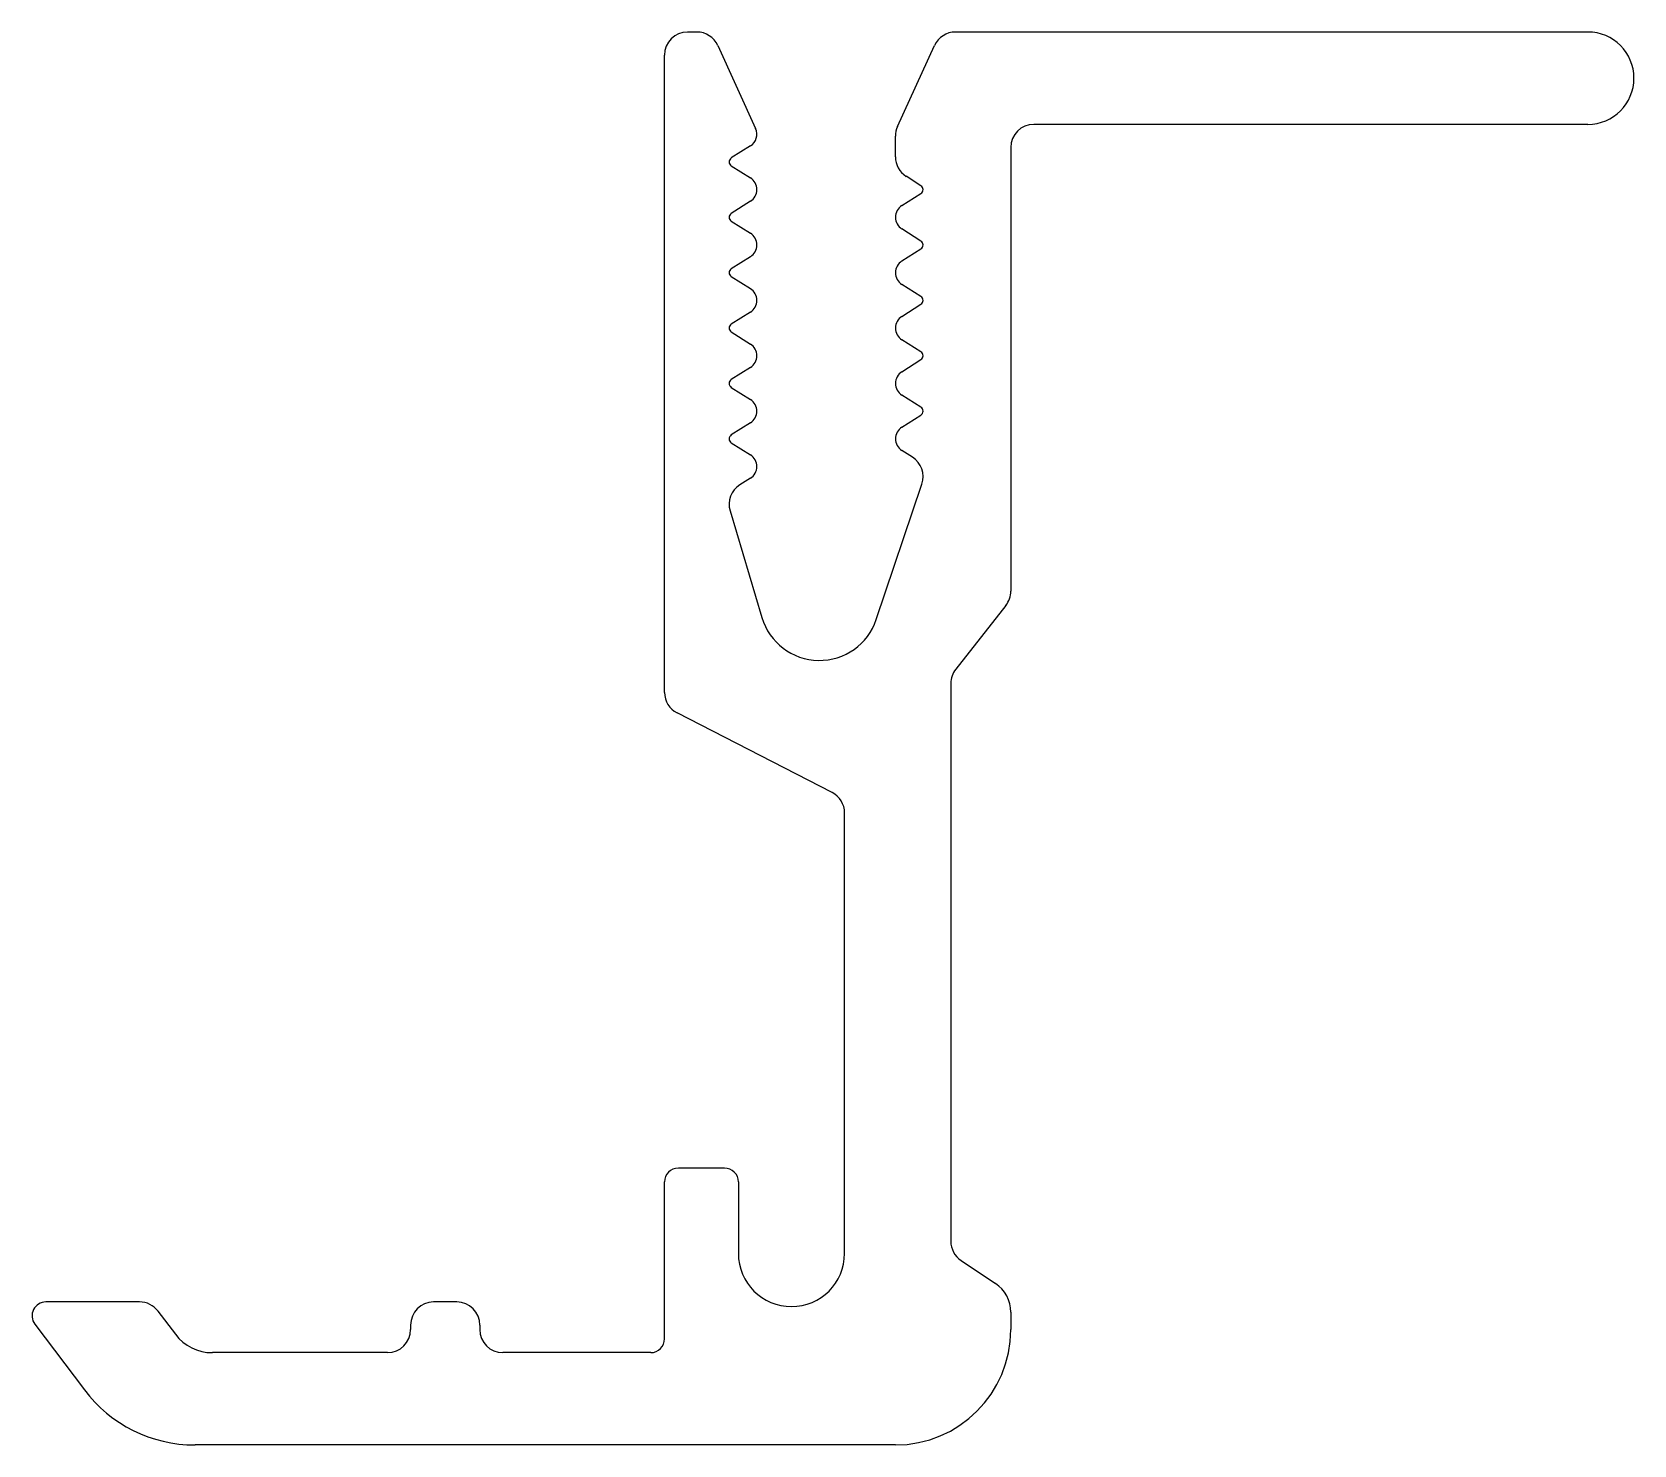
# Model space of a CAD drawing. Extents: x 710.9 to 745.6, y 805.1 to 835.8.
import ezdxf

# ---------------------------------------------------------------- set-up
doc = ezdxf.new("R2010")
doc.units = 0
doc.layers.get('0').update_dxf_attribs({"linetype": 'CONTINUOUS'})

msp = doc.modelspace()

# ---------------------------------------------------------------- linework, layer by layer
for p, q in [((725.275, 835.762), (725.076, 835.762)), ((725.73, 835.47), (726.549, 833.673)), ((729.621, 833.712), (730.423, 835.47)), ((744.572, 835.762), (730.878, 835.762)), ((724.576, 821.454), (724.576, 835.262)), ((744.572, 833.762), (732.576, 833.762)), ((729.576, 833.058), (729.576, 833.505)), ((726.437, 833.295), (726.023, 833.033)), ((732.076, 833.262), (732.076, 823.648)), ((726.023, 832.864), (726.437, 832.602)), ((730.13, 832.433), (729.809, 832.636)), ((726.437, 832.095), (726.023, 831.833)), ((729.716, 832.002), (730.13, 832.264)), ((726.023, 831.664), (726.437, 831.402)), ((730.13, 831.233), (729.716, 831.495)), ((729.716, 830.802), (730.13, 831.064)), ((726.437, 830.895), (726.023, 830.633)), ((726.023, 830.464), (726.437, 830.202)), ((730.13, 830.033), (729.716, 830.295)), ((726.437, 829.695), (726.023, 829.433)), ((729.716, 829.602), (730.13, 829.864)), ((726.023, 829.264), (726.437, 829.002)), ((730.13, 828.833), (729.716, 829.095)), ((729.716, 828.402), (730.13, 828.664)), ((726.437, 828.495), (726.023, 828.233)), ((726.023, 828.064), (726.437, 827.802)), ((730.13, 827.633), (729.716, 827.895)), ((729.716, 827.202), (730.13, 827.464)), ((726.437, 827.295), (726.023, 827.033)), ((726.023, 826.864), (726.437, 826.602)), ((729.944, 826.551), (729.716, 826.695)), ((726.437, 826.095), (726.209, 825.951)), ((729.163, 823.034), (730.15, 825.969)), ((725.997, 825.385), (726.685, 823.077)), ((731.969, 823.339), (730.883, 821.957)), ((730.776, 821.648), (730.776, 809.563)), ((728.204, 819.288), (724.848, 821.009)), ((728.476, 809.298), (728.476, 818.843)), ((724.576, 807.449), (724.576, 810.848)), ((725.876, 811.148), (724.876, 811.148)), ((726.176, 810.848), (726.176, 809.298)), ((730.998, 809.147), (731.743, 808.649)), ((713.207, 808.248), (711.178, 808.248)), ((713.606, 808.049), (713.985, 807.547)), ((720.076, 808.248), (719.576, 808.248)), ((710.938, 807.768), (712.012, 806.343)), ((719.076, 807.748), (719.076, 807.649)), ((720.576, 807.748), (720.576, 807.649)), ((732.076, 808.026), (732.076, 807.649)), ((718.576, 807.149), (714.783, 807.149)), ((724.279, 807.149), (721.076, 807.149)), ((729.576, 805.149), (714.408, 805.149))]:
    msp.add_line(p, q)
for centre, radius, start, end in [((725.076, 835.262), 0.5, 90, 180), ((725.275, 835.262), 0.5, 24.5218, 89.9992), ((730.878, 835.262), 0.5, 89.9938, 155.4782), ((744.572, 834.762), 1, 270, 90), ((730.076, 833.505), 0.5, 155.4764, 179.9983), ((732.576, 833.262), 0.5, 90, 180), ((726.276, 833.548), 0.3, 302.3338, 24.5208), ((726.076, 832.948), 0.1, 122.3247, 237.6753), ((730.076, 833.058), 0.5, 180.0008, 237.6703), ((726.276, 832.348), 0.3, 302.3247, 57.6753), ((730.076, 832.348), 0.1, 302.3247, 57.6753), ((729.876, 831.748), 0.3, 122.3356, 237.6644), ((726.076, 831.748), 0.1, 122.3573, 237.6427), ((726.276, 831.148), 0.3, 302.3356, 57.6644), ((730.076, 831.148), 0.1, 302.3247, 57.6753), ((726.076, 830.548), 0.1, 122.3247, 237.6753), ((729.876, 830.548), 0.3, 122.3356, 237.6644), ((726.276, 829.948), 0.3, 302.3356, 57.6644), ((730.076, 829.948), 0.1, 302.3247, 57.6753), ((729.876, 829.348), 0.3, 122.3247, 237.6753), ((726.076, 829.348), 0.1, 122.3247, 237.6753), ((726.276, 828.748), 0.3, 302.3356, 57.6644), ((730.076, 828.748), 0.1, 302.3573, 57.6427), ((726.076, 828.148), 0.1, 122.3247, 237.6753), ((729.876, 828.148), 0.3, 122.3356, 237.6644), ((726.276, 827.548), 0.3, 302.3356, 57.6644), ((730.076, 827.548), 0.1, 302.3247, 57.6753), ((729.876, 826.948), 0.3, 122.3356, 237.6644), ((726.076, 826.948), 0.1, 122.3247, 237.6753), ((726.276, 826.348), 0.3, 302.3247, 57.6753), ((729.676, 826.128), 0.5, 341.4119, 57.6649), ((726.476, 825.528), 0.5, 122.3368, 196.5932), ((731.576, 823.648), 0.5, 321.8369, 0.001), ((727.931, 823.448), 1.3, 196.5945, 341.4102), ((731.276, 821.648), 0.5, 141.8369, 180.001), ((725.076, 821.454), 0.5, 180.0032, 242.8515), ((727.976, 818.843), 0.5, 359.9962, 62.8515), ((724.876, 810.848), 0.3, 90.0023, 180), ((725.876, 810.848), 0.3, 359.9907, 90.0093), ((731.276, 809.563), 0.5, 179.9968, 236.2267), ((727.326, 809.298), 1.15, 180, 0), ((731.326, 808.026), 0.75, 0.0015, 56.2267), ((711.178, 807.948), 0.3, 89.9957, 216.9965), ((713.207, 807.748), 0.5, 37, 90), ((719.576, 807.748), 0.5, 90, 180), ((720.076, 807.748), 0.5, 360, 90), ((714.783, 808.149), 1, 216.9994, 270.0002), ((718.576, 807.649), 0.5, 270, 360), ((721.076, 807.649), 0.5, 180, 270), ((724.276, 807.449), 0.3, 270.5134, 0), ((729.576, 807.649), 2.5, 270, 360), ((714.408, 808.149), 3, 217.0009, 270.0005)]:
    msp.add_arc(centre, radius, start, end)

doc.saveas('drawing.dxf')
